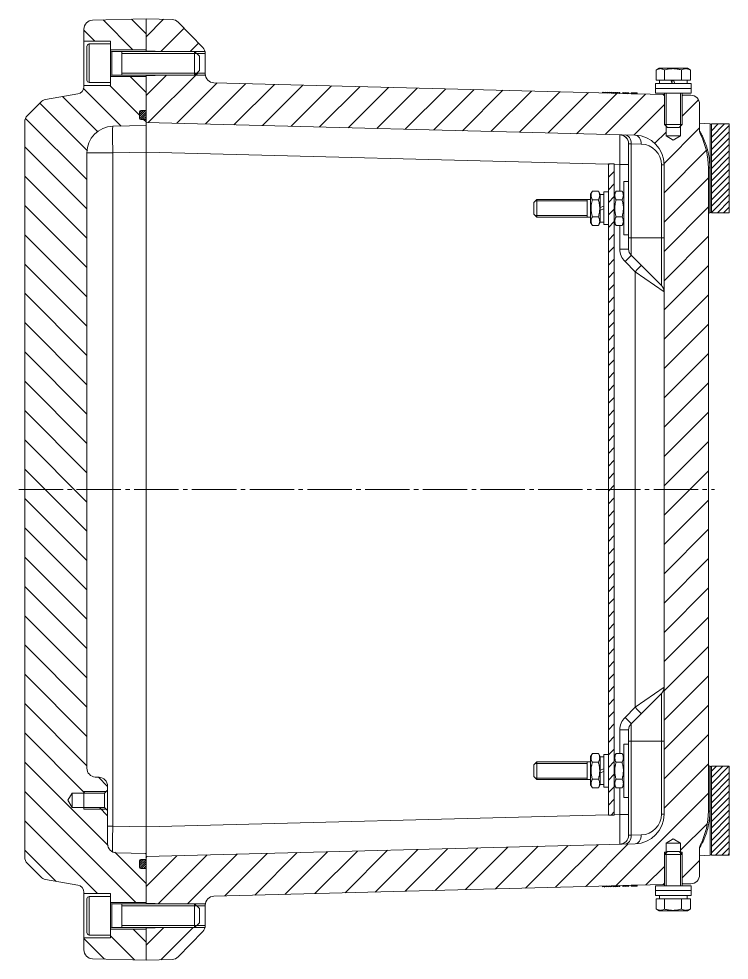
# Model space of a CAD drawing. Header units: millimetres. Extents: x -751 to 714, y -543 to 828.
# Drawn here: x -751.3 to -511.3, y -159 to 159 of the extents above; entities that cross this region are included whole.
import ezdxf

# ---------------------------------------------------------------- set-up
doc = ezdxf.new("R2010")
doc.units = ezdxf.units.MM
doc.linetypes.add('K5LT_AXLED', pattern=[19.5, 15, -1.5, 1.5, -1.5])
doc.linetypes.add('K5LT_THIN', pattern=[0])
pattern_1 = [(45, (0, 0), (-0.3535534, 0.3535534), [])]
pattern_2 = [(45, (0, 0), (-1.06066, 1.06066), [])]

# ---------------------------------------------------------------- blocks, each defined once
blk = doc.blocks.new('U20')
h = blk.add_hatch()
h.set_pattern_fill('', angle=45, style=0, pattern_type=0)
h.set_pattern_definition([(45, (0, 0), (-2.12132, 2.12132), [])])
h.paths.add_polyline_path([(-552.13, 110), (-552.13, -110), (-550.13, -110), (-550.13, 110)])
at = {"color": 7, "linetype": 'K5LT_THIN', "lineweight": 18}
for p, q in [((-552.13, -110), (-552.13, 110)), ((-550.13, 110), (-552.13, 110)), ((-550.13, -110), (-550.13, 110)), ((-546.93, 104), (-545.33, 104)), ((-546.93, 104), (-546.93, 95)), ((-545.33, 104), (-545.33, 95)), ((-557.54, 100.77), (-558.13, 99.75)), ((-558.13, 99.75), (-558.13, 90.25)), ((-555.52, 100.77), (-557.54, 100.77)), ((-554.93, 99.75), (-555.52, 100.77)), ((-554.93, 99.75), (-554.93, 90.25)), ((-553.73, 99.65), (-554.93, 99.65)), ((-552.13, 100.5), (-553.73, 100.5)), ((-553.73, 95), (-553.73, 100.5)), ((-550.13, 99.75), (-549.54, 100.77)), ((-549.54, 100.77), (-547.52, 100.77)), ((-547.52, 100.77), (-546.93, 99.75)), ((-576.33, 98), (-577.33, 97)), ((-577.33, 95), (-577.33, 97)), ((-576.33, 97.46), (-576.87, 97.46)), ((-558.13, 98), (-576.33, 98)), ((-576.33, 95), (-576.33, 98)), ((-559.33, 97.46), (-576.33, 97.46)), ((-559.33, 95), (-559.33, 98)), ((-555.52, 97.89), (-557.54, 97.89)), ((-554.93, 95.23), (-553.73, 95.67)), ((-549.54, 97.89), (-547.52, 97.89)), ((-577.33, 93), (-577.33, 95)), ((-576.33, 92), (-577.33, 93)), ((-576.33, 92.54), (-576.87, 92.54)), ((-576.33, 92), (-576.33, 95)), ((-559.33, 92.54), (-576.33, 92.54)), ((-559.33, 92), (-559.33, 95)), ((-554.93, 94.33), (-553.73, 94.77)), ((-553.73, 89.5), (-553.73, 95)), ((-546.93, 95), (-546.93, 86)), ((-545.33, 95), (-545.33, 86)), ((-558.13, 92), (-576.33, 92)), ((-557.54, 89.23), (-558.13, 90.25)), ((-555.52, 92.11), (-557.54, 92.11)), ((-555.52, 89.23), (-557.54, 89.23)), ((-554.93, 90.25), (-555.52, 89.23)), ((-553.73, 90.35), (-554.93, 90.35)), ((-552.13, 89.5), (-553.73, 89.5)), ((-550.13, 90.25), (-549.54, 89.23)), ((-549.54, 92.11), (-547.52, 92.11)), ((-549.54, 89.23), (-547.52, 89.23)), ((-547.52, 89.23), (-546.93, 90.25)), ((-546.93, 86), (-545.33, 86)), ((-546.93, -86), (-545.33, -86)), ((-546.93, -86), (-546.93, -95)), ((-545.33, -86), (-545.33, -95)), ((-576.33, -92), (-577.33, -93)), ((-558.13, -92), (-576.33, -92)), ((-576.33, -95), (-576.33, -92)), ((-559.33, -95), (-559.33, -92)), ((-557.54, -89.23), (-558.13, -90.25)), ((-558.13, -90.25), (-558.13, -99.75)), ((-555.52, -89.23), (-557.54, -89.23)), ((-555.52, -92.11), (-557.54, -92.11)), ((-554.93, -90.25), (-555.52, -89.23)), ((-554.93, -90.25), (-554.93, -99.75)), ((-553.73, -90.35), (-554.93, -90.35)), ((-552.13, -89.5), (-553.73, -89.5)), ((-553.73, -95), (-553.73, -89.5)), ((-550.13, -90.25), (-549.54, -89.23)), ((-549.54, -89.23), (-547.52, -89.23)), ((-549.54, -92.11), (-547.52, -92.11)), ((-547.52, -89.23), (-546.93, -90.25)), ((-577.33, -95), (-577.33, -93)), ((-577.33, -97), (-577.33, -95)), ((-576.33, -92.54), (-576.87, -92.54)), ((-559.33, -92.54), (-576.33, -92.54)), ((-576.33, -98), (-576.33, -95)), ((-559.33, -98), (-559.33, -95)), ((-554.93, -94.77), (-553.73, -94.33)), ((-554.93, -95.67), (-553.73, -95.23)), ((-553.73, -100.5), (-553.73, -95)), ((-546.93, -95), (-546.93, -104)), ((-545.33, -95), (-545.33, -104)), ((-576.33, -98), (-577.33, -97)), ((-576.33, -97.46), (-576.87, -97.46)), ((-559.33, -97.46), (-576.33, -97.46)), ((-558.13, -98), (-576.33, -98)), ((-555.52, -97.89), (-557.54, -97.89)), ((-549.54, -97.89), (-547.52, -97.89)), ((-557.54, -100.77), (-558.13, -99.75)), ((-555.52, -100.77), (-557.54, -100.77)), ((-554.93, -99.75), (-555.52, -100.77)), ((-553.73, -99.65), (-554.93, -99.65)), ((-552.13, -100.5), (-553.73, -100.5)), ((-550.13, -99.75), (-549.54, -100.77)), ((-549.54, -100.77), (-547.52, -100.77)), ((-547.52, -100.77), (-546.93, -99.75)), ((-546.93, -104), (-545.33, -104)), ((-552.13, -110), (-550.13, -110))]:
    blk.add_line(p, q, dxfattribs=at)
for points, knots in [([(-557.54, 100.77), (-557.65, 100.58), (-557.79, 100.3), (-557.9, 99.95), (-557.95, 99.74), (-557.98, 99.56), (-557.99, 99.38), (-557.98, 99.19), (-557.96, 98.97), (-557.9, 98.72), (-557.78, 98.35), (-557.64, 98.07), (-557.54, 97.89)], [0, 0, 0, 0, 2.66649, 3.810425, 4.700444, 5.503844, 6.294351, 7.038845, 8.091005, 9.12096, 10.454936, 13, 13, 13, 13]), ([(-555.52, 97.89), (-555.41, 98.08), (-555.27, 98.36), (-555.16, 98.71), (-555.11, 98.92), (-555.08, 99.1), (-555.07, 99.28), (-555.08, 99.47), (-555.1, 99.69), (-555.15, 99.94), (-555.27, 100.31), (-555.41, 100.59), (-555.52, 100.77)], [0, 0, 0, 0, 2.66649, 3.810425, 4.700444, 5.503844, 6.294351, 7.038845, 8.091005, 9.12096, 10.454936, 13, 13, 13, 13]), ([(-549.54, 100.77), (-549.65, 100.58), (-549.79, 100.3), (-549.9, 99.95), (-549.95, 99.74), (-549.98, 99.56), (-549.99, 99.38), (-549.98, 99.19), (-549.96, 98.97), (-549.9, 98.72), (-549.78, 98.35), (-549.64, 98.07), (-549.54, 97.89)], [0, 0, 0, 0, 2.66649, 3.810425, 4.700444, 5.503844, 6.294351, 7.038845, 8.091005, 9.12096, 10.454936, 13, 13, 13, 13]), ([(-547.52, 97.89), (-547.41, 98.08), (-547.27, 98.36), (-547.16, 98.71), (-547.11, 98.92), (-547.08, 99.1), (-547.07, 99.28), (-547.08, 99.47), (-547.1, 99.69), (-547.15, 99.94), (-547.27, 100.31), (-547.41, 100.59), (-547.52, 100.77)], [0, 0, 0, 0, 2.66649, 3.810425, 4.700444, 5.503844, 6.294351, 7.038845, 8.091005, 9.12096, 10.454936, 13, 13, 13, 13]), ([(-557.54, 97.89), (-557.61, 97.63), (-557.71, 97.24), (-557.83, 96.68), (-557.9, 96.25), (-557.95, 95.82), (-557.98, 95.45), (-557.99, 95.1), (-557.98, 94.76), (-557.97, 94.39), (-557.92, 93.93), (-557.81, 93.15), (-557.66, 92.53), (-557.54, 92.11)], [0, 0, 0, 0, 1.896477, 2.871604, 4.103535, 5.062016, 5.927217, 6.778532, 7.580294, 8.339144, 9.455768, 10.905857, 14, 14, 14, 14]), ([(-555.52, 92.11), (-555.45, 92.37), (-555.35, 92.76), (-555.23, 93.32), (-555.16, 93.75), (-555.11, 94.18), (-555.08, 94.55), (-555.07, 94.9), (-555.07, 95.24), (-555.09, 95.61), (-555.13, 96.07), (-555.25, 96.85), (-555.4, 97.47), (-555.52, 97.89)], [0, 0, 0, 0, 1.896477, 2.871604, 4.103535, 5.062016, 5.927217, 6.778532, 7.580294, 8.339144, 9.455768, 10.905857, 14, 14, 14, 14]), ([(-549.54, 97.89), (-549.61, 97.63), (-549.71, 97.24), (-549.83, 96.68), (-549.9, 96.25), (-549.95, 95.82), (-549.98, 95.45), (-549.99, 95.1), (-549.98, 94.76), (-549.97, 94.39), (-549.92, 93.93), (-549.81, 93.15), (-549.66, 92.53), (-549.54, 92.11)], [0, 0, 0, 0, 1.896477, 2.871604, 4.103535, 5.062016, 5.927217, 6.778532, 7.580294, 8.339144, 9.455768, 10.905857, 14, 14, 14, 14]), ([(-547.52, 92.11), (-547.45, 92.37), (-547.35, 92.76), (-547.23, 93.32), (-547.16, 93.75), (-547.11, 94.18), (-547.08, 94.55), (-547.07, 94.9), (-547.07, 95.24), (-547.09, 95.61), (-547.13, 96.07), (-547.25, 96.85), (-547.4, 97.47), (-547.52, 97.89)], [0, 0, 0, 0, 1.896477, 2.871604, 4.103535, 5.062016, 5.927217, 6.778532, 7.580294, 8.339144, 9.455768, 10.905857, 14, 14, 14, 14]), ([(-557.54, 92.11), (-557.65, 91.92), (-557.79, 91.64), (-557.9, 91.29), (-557.95, 91.08), (-557.98, 90.9), (-557.99, 90.72), (-557.98, 90.53), (-557.96, 90.31), (-557.9, 90.06), (-557.78, 89.69), (-557.64, 89.41), (-557.54, 89.23)], [0, 0, 0, 0, 2.66649, 3.810425, 4.700444, 5.503844, 6.294351, 7.038845, 8.091005, 9.12096, 10.454936, 13, 13, 13, 13]), ([(-555.52, 89.23), (-555.41, 89.42), (-555.27, 89.7), (-555.16, 90.05), (-555.11, 90.26), (-555.08, 90.44), (-555.07, 90.62), (-555.08, 90.81), (-555.1, 91.03), (-555.15, 91.28), (-555.27, 91.65), (-555.41, 91.93), (-555.52, 92.11)], [0, 0, 0, 0, 2.66649, 3.810425, 4.700444, 5.503844, 6.294351, 7.038845, 8.091005, 9.12096, 10.454936, 13, 13, 13, 13]), ([(-549.54, 92.11), (-549.65, 91.92), (-549.79, 91.64), (-549.9, 91.29), (-549.95, 91.08), (-549.98, 90.9), (-549.99, 90.72), (-549.98, 90.53), (-549.96, 90.31), (-549.9, 90.06), (-549.78, 89.69), (-549.64, 89.41), (-549.54, 89.23)], [0, 0, 0, 0, 2.66649, 3.810425, 4.700444, 5.503844, 6.294351, 7.038845, 8.091005, 9.12096, 10.454936, 13, 13, 13, 13]), ([(-547.52, 89.23), (-547.41, 89.42), (-547.27, 89.7), (-547.16, 90.05), (-547.11, 90.26), (-547.08, 90.44), (-547.07, 90.62), (-547.08, 90.81), (-547.1, 91.03), (-547.15, 91.28), (-547.27, 91.65), (-547.41, 91.93), (-547.52, 92.11)], [0, 0, 0, 0, 2.66649, 3.810425, 4.700444, 5.503844, 6.294351, 7.038845, 8.091005, 9.12096, 10.454936, 13, 13, 13, 13]), ([(-557.54, -89.23), (-557.65, -89.42), (-557.79, -89.7), (-557.9, -90.05), (-557.95, -90.26), (-557.98, -90.44), (-557.99, -90.62), (-557.98, -90.81), (-557.96, -91.03), (-557.9, -91.28), (-557.78, -91.65), (-557.64, -91.93), (-557.54, -92.11)], [0, 0, 0, 0, 2.66649, 3.810425, 4.700444, 5.503844, 6.294351, 7.038845, 8.091005, 9.12096, 10.454936, 13, 13, 13, 13]), ([(-557.54, -92.11), (-557.61, -92.37), (-557.71, -92.76), (-557.83, -93.32), (-557.9, -93.75), (-557.95, -94.18), (-557.98, -94.55), (-557.99, -94.9), (-557.98, -95.24), (-557.97, -95.61), (-557.92, -96.07), (-557.81, -96.85), (-557.66, -97.47), (-557.54, -97.89)], [0, 0, 0, 0, 1.896477, 2.871604, 4.103535, 5.062016, 5.927217, 6.778532, 7.580294, 8.339144, 9.455768, 10.905857, 14, 14, 14, 14]), ([(-555.52, -92.11), (-555.41, -91.92), (-555.27, -91.64), (-555.16, -91.29), (-555.11, -91.08), (-555.08, -90.9), (-555.07, -90.72), (-555.08, -90.53), (-555.1, -90.31), (-555.15, -90.06), (-555.27, -89.69), (-555.41, -89.41), (-555.52, -89.23)], [0, 0, 0, 0, 2.66649, 3.810425, 4.700444, 5.503844, 6.294351, 7.038845, 8.091005, 9.12096, 10.454936, 13, 13, 13, 13]), ([(-555.52, -97.89), (-555.45, -97.63), (-555.35, -97.24), (-555.23, -96.68), (-555.16, -96.25), (-555.11, -95.82), (-555.08, -95.45), (-555.07, -95.1), (-555.07, -94.76), (-555.09, -94.39), (-555.13, -93.93), (-555.25, -93.15), (-555.4, -92.53), (-555.52, -92.11)], [0, 0, 0, 0, 1.896477, 2.871604, 4.103535, 5.062016, 5.927217, 6.778532, 7.580294, 8.339144, 9.455768, 10.905857, 14, 14, 14, 14]), ([(-549.54, -89.23), (-549.65, -89.42), (-549.79, -89.7), (-549.9, -90.05), (-549.95, -90.26), (-549.98, -90.44), (-549.99, -90.62), (-549.98, -90.81), (-549.96, -91.03), (-549.9, -91.28), (-549.78, -91.65), (-549.64, -91.93), (-549.54, -92.11)], [0, 0, 0, 0, 2.66649, 3.810425, 4.700444, 5.503844, 6.294351, 7.038845, 8.091005, 9.12096, 10.454936, 13, 13, 13, 13]), ([(-549.54, -92.11), (-549.61, -92.37), (-549.71, -92.76), (-549.83, -93.32), (-549.9, -93.75), (-549.95, -94.18), (-549.98, -94.55), (-549.99, -94.9), (-549.98, -95.24), (-549.97, -95.61), (-549.92, -96.07), (-549.81, -96.85), (-549.66, -97.47), (-549.54, -97.89)], [0, 0, 0, 0, 1.896477, 2.871604, 4.103535, 5.062016, 5.927217, 6.778532, 7.580294, 8.339144, 9.455768, 10.905857, 14, 14, 14, 14]), ([(-547.52, -92.11), (-547.41, -91.92), (-547.27, -91.64), (-547.16, -91.29), (-547.11, -91.08), (-547.08, -90.9), (-547.07, -90.72), (-547.08, -90.53), (-547.1, -90.31), (-547.15, -90.06), (-547.27, -89.69), (-547.41, -89.41), (-547.52, -89.23)], [0, 0, 0, 0, 2.66649, 3.810425, 4.700444, 5.503844, 6.294351, 7.038845, 8.091005, 9.12096, 10.454936, 13, 13, 13, 13]), ([(-547.52, -97.89), (-547.45, -97.63), (-547.35, -97.24), (-547.23, -96.68), (-547.16, -96.25), (-547.11, -95.82), (-547.08, -95.45), (-547.07, -95.1), (-547.07, -94.76), (-547.09, -94.39), (-547.13, -93.93), (-547.25, -93.15), (-547.4, -92.53), (-547.52, -92.11)], [0, 0, 0, 0, 1.896477, 2.871604, 4.103535, 5.062016, 5.927217, 6.778532, 7.580294, 8.339144, 9.455768, 10.905857, 14, 14, 14, 14]), ([(-557.54, -97.89), (-557.65, -98.08), (-557.79, -98.36), (-557.9, -98.71), (-557.95, -98.92), (-557.98, -99.1), (-557.99, -99.28), (-557.98, -99.47), (-557.96, -99.69), (-557.9, -99.94), (-557.78, -100.31), (-557.64, -100.59), (-557.54, -100.77)], [0, 0, 0, 0, 2.66649, 3.810425, 4.700444, 5.503844, 6.294351, 7.038845, 8.091005, 9.12096, 10.454936, 13, 13, 13, 13]), ([(-555.52, -100.77), (-555.41, -100.58), (-555.27, -100.3), (-555.16, -99.95), (-555.11, -99.74), (-555.08, -99.56), (-555.07, -99.38), (-555.08, -99.19), (-555.1, -98.97), (-555.15, -98.72), (-555.27, -98.35), (-555.41, -98.07), (-555.52, -97.89)], [0, 0, 0, 0, 2.66649, 3.810425, 4.700444, 5.503844, 6.294351, 7.038845, 8.091005, 9.12096, 10.454936, 13, 13, 13, 13]), ([(-549.54, -97.89), (-549.65, -98.08), (-549.79, -98.36), (-549.9, -98.71), (-549.95, -98.92), (-549.98, -99.1), (-549.99, -99.28), (-549.98, -99.47), (-549.96, -99.69), (-549.9, -99.94), (-549.78, -100.31), (-549.64, -100.59), (-549.54, -100.77)], [0, 0, 0, 0, 2.66649, 3.810425, 4.700444, 5.503844, 6.294351, 7.038845, 8.091005, 9.12096, 10.454936, 13, 13, 13, 13]), ([(-547.52, -100.77), (-547.41, -100.58), (-547.27, -100.3), (-547.16, -99.95), (-547.11, -99.74), (-547.08, -99.56), (-547.07, -99.38), (-547.08, -99.19), (-547.1, -98.97), (-547.15, -98.72), (-547.27, -98.35), (-547.41, -98.07), (-547.52, -97.89)], [0, 0, 0, 0, 2.66649, 3.810425, 4.700444, 5.503844, 6.294351, 7.038845, 8.091005, 9.12096, 10.454936, 13, 13, 13, 13])]:
    blk.add_open_spline(points, degree=3, knots=knots, dxfattribs=at)
blk = doc.blocks.new('U19')
h = blk.add_hatch()
h.set_pattern_fill('', angle=-45, style=0, pattern_type=0)
h.set_pattern_definition([(-45, (0, 0), (4.94975, 4.94975), [])])
h.paths.add_polyline_path([(-720.33, 139.5), (-720.33, 136.5), (-729.33, 136.5), (-729.33, 136.1), (-730.06, 134.33), (-731.4, 133.64), (-742.33, 131.71), (-743.93, 130.87), (-748.45, 126.35), (-749.33, 124.38), (-749.33, 124.23), (-749.33, -124.23), (-748.56, -126.24), (-748.45, -126.35), (-743.93, -130.87), (-742.33, -131.71), (-731.4, -133.64), (-729.78, -134.66), (-729.33, -136.1), (-729.33, -136.5), (-720.33, -136.5), (-720.33, -139.5), (-708.33, -139.5), (-708.33, -128.2), (-708.39, -128.06), (-708.53, -128), (-710.13, -128), (-710.41, -127.88), (-710.53, -127.6), (-710.53, -125.4), (-710.41, -125.11), (-710.13, -125), (-708.53, -125), (-708.39, -124.94), (-708.33, -124.8), (-708.33, -123), (-718.41, -122.73), (-720.4, -121.91), (-721.32, -119.96), (-721.33, -119.73), (-721.33, -108.46), (-722.33, -107.46), (-733.33, -107.46), (-734.81, -105), (-733.33, -102.54), (-722.33, -102.54), (-721.33, -101.54), (-721.33, -100.21), (-722.1, -98.2), (-724.02, -97.23), (-724.17, -97.22), (-725.49, -97.15), (-727.45, -96.27), (-728.33, -94.3), (-728.33, -94.15), (-728.33, 113.71), (-727.54, 117.4), (-725.3, 120.44), (-722.02, 122.3), (-719.56, 122.7), (-708.33, 123), (-708.33, 124.8), (-708.39, 124.94), (-708.53, 125), (-710.13, 125), (-710.41, 125.11), (-710.53, 125.4), (-710.53, 127.6), (-710.41, 127.88), (-710.13, 128), (-708.53, 128), (-708.39, 128.06), (-708.33, 128.2), (-708.33, 139.5)])
h.paths.add_polyline_path([(-720.33, 151.5), (-720.33, 148.5), (-708.33, 148.5), (-708.33, 159), (-726.41, 158.53), (-728.4, 157.7), (-729.32, 155.75), (-729.33, 155.53), (-729.33, 151.5)])
h.paths.add_polyline_path([(-720.33, -148.5), (-720.33, -151.5), (-729.33, -151.5), (-729.33, -155.53), (-728.56, -157.54), (-726.63, -158.51), (-726.41, -158.53), (-708.33, -159), (-708.33, -148.5)])
h = blk.add_hatch()
h.set_pattern_fill('', angle=45, style=0, pattern_type=0)
h.set_pattern_definition([(45, (0, 0), (-4.94975, 4.94975), [])])
h.paths.add_polyline_path([(-533.21, -123.31), (-532.67, -122.77), (-532.67, -119.48), (-530.21, -118.01), (-527.75, -119.48), (-527.75, -122.77), (-527.21, -123.31), (-527.21, -133.03), (-526.98, -133.26), (-524.25, -133.18), (-522.26, -132.36), (-521.34, -130.41), (-521.33, -130.19), (-521.33, -121.29), (-521.01, -119.93), (-518.9, -113.98), (-518.33, -108.68), (-518.33, 108.68), (-519.13, 114.94), (-521.01, 119.93), (-521.33, 121.29), (-521.33, 130.19), (-522.1, 132.2), (-524.02, 133.17), (-524.25, 133.18), (-526.98, 133.26), (-527.21, 133.03), (-527.21, 123.31), (-527.75, 122.77), (-527.75, 119.48), (-530.21, 118.01), (-532.67, 119.48), (-532.67, 122.77), (-533.21, 123.31), (-533.21, 133.03), (-533.61, 133.43), (-685.41, 137.4), (-687.4, 138.23), (-688.32, 140.18), (-688.33, 140.4), (-688.33, 140.68), (-691.25, 140.68), (-691.93, 140), (-705.27, 140), (-705.33, 139.9), (-708.33, 139.9), (-708.33, 124), (-543.07, 119.67), (-539.19, 118.78), (-535.97, 116.44), (-533.91, 113.03), (-533.33, 109.67), (-533.33, -109.67), (-534.12, -113.57), (-536.37, -116.86), (-539.72, -119), (-543.07, -119.67), (-708.33, -124), (-708.33, -139.9), (-705.33, -139.9), (-705.27, -140), (-691.93, -140), (-691.25, -140.68), (-688.33, -140.68), (-688.33, -140.4), (-687.56, -138.39), (-685.63, -137.42), (-685.41, -137.4), (-533.61, -133.43), (-533.21, -133.03)])
h.paths.add_polyline_path([(-705.27, 148), (-691.93, 148), (-691.25, 147.32), (-688.33, 147.32), (-689.15, 149.32), (-689.18, 149.35), (-697.47, 157.86), (-699.43, 158.76), (-699.55, 158.77), (-708.33, 159), (-708.33, 148.1), (-705.33, 148.1)])
h.paths.add_polyline_path([(-691.25, -147.32), (-691.93, -148), (-705.27, -148), (-705.33, -148.1), (-708.33, -148.1), (-708.33, -159), (-699.55, -158.77), (-697.56, -157.94), (-697.47, -157.86), (-689.18, -149.35), (-688.33, -147.37), (-688.33, -147.32)])
h = blk.add_hatch()
h.set_pattern_fill('', angle=45, style=0, pattern_type=0)
h.set_pattern_definition(pattern_1)
h.paths.add_polyline_path([(-554.16, 134.27), (-554.16, 133.97), (-548.27, 133.81), (-548.26, 134.11)])
h.paths.add_polyline_path([(-547.26, 134.09), (-547.27, 133.79), (-545.27, 133.74), (-545.26, 134.03)])
h.paths.add_polyline_path([(-544.46, 134.01), (-544.47, 133.71), (-542.47, 133.66), (-542.47, 133.96)])
h = blk.add_hatch()
h.set_pattern_fill('', angle=45, style=0, pattern_type=0)
h.set_pattern_definition(pattern_1)
h.paths.add_polyline_path([(-710.53, -125.4), (-710.53, -127.6), (-710.41, -127.88), (-710.13, -128), (-708.53, -128), (-708.39, -128.06), (-708.33, -128.2), (-708.33, -124.8), (-708.39, -124.94), (-708.53, -125), (-710.13, -125), (-710.41, -125.11)])
h.paths.add_polyline_path([(-710.53, 127.6), (-710.53, 125.4), (-710.41, 125.11), (-710.13, 125), (-708.53, 125), (-708.39, 124.94), (-708.33, 124.8), (-708.33, 128.2), (-708.39, 128.06), (-708.53, 128), (-710.13, 128), (-710.41, 127.88)])
h = blk.add_hatch()
h.set_pattern_fill('', angle=45, style=0, pattern_type=0)
h.set_pattern_definition(pattern_2)
h.paths.add_polyline_path([(-517.33, 123.5), (-517.33, 93.5), (-511.33, 93.5), (-511.33, 123.5)])
h = blk.add_hatch()
h.set_pattern_fill('', angle=45, style=0, pattern_type=0)
h.set_pattern_definition(pattern_2)
h.paths.add_polyline_path([(-517.33, -93.5), (-517.33, -123.5), (-511.33, -123.5), (-511.33, -93.5)])
h = blk.add_hatch()
h.set_pattern_fill('', angle=45, style=0, pattern_type=0)
h.set_pattern_definition(pattern_1)
h.paths.add_polyline_path([(-554.16, -133.97), (-554.16, -134.27), (-548.26, -134.11), (-548.27, -133.81)])
h.paths.add_polyline_path([(-547.27, -133.79), (-547.26, -134.09), (-545.26, -134.03), (-545.27, -133.74)])
h.paths.add_polyline_path([(-544.47, -133.71), (-544.46, -134.01), (-542.47, -133.96), (-542.47, -133.66)])
at = {"color": 7, "linetype": 'K5LT_THIN', "lineweight": 18}
for p, q in [((-708.33, 159), (-726.41, 158.53)), ((-708.33, 148.5), (-708.33, 159)), ((-699.55, 158.77), (-708.33, 159)), ((-708.33, 159), (-708.33, 148.1)), ((-697.47, 157.86), (-689.18, 149.35)), ((-729.33, 155.53), (-729.33, 151.5)), ((-729.33, 151.5), (-729.33, 136.5)), ((-720.33, 151.5), (-729.33, 151.5)), ((-728.33, 149.7), (-728.33, 138.3)), ((-727.53, 150.5), (-720.33, 150.5)), ((-727.53, 150.5), (-727.53, 137.5)), ((-720.33, 150.5), (-720.33, 151.5)), ((-720.33, 150.5), (-720.33, 137.5)), ((-708.33, 148.5), (-720.33, 148.5)), ((-719.93, 148), (-691.93, 148)), ((-719.93, 148), (-719.93, 140)), ((-716.58, 148), (-716.58, 140)), ((-716.58, 147.32), (-691.93, 147.32)), ((-705.33, 148.1), (-708.33, 148.1)), ((-708.33, 148.1), (-708.33, 148)), ((-705.33, 148.1), (-705.33, 148)), ((-705.27, 148), (-705.33, 148.1)), ((-705.27, 148), (-688.42, 148)), ((-691.93, 148), (-690.33, 146.4)), ((-691.93, 148), (-691.93, 140)), ((-691.93, 147.32), (-691.25, 147.32)), ((-688.33, 147.32), (-691.25, 147.32)), ((-690.33, 146.4), (-690.33, 141.6)), ((-688.33, 147.32), (-688.33, 147.92)), ((-688.33, 147.92), (-688.33, 147.32)), ((-688.33, 147.26), (-688.33, 147.32)), ((-688.33, 147.32), (-688.33, 147.26)), ((-688.33, 147.26), (-688.33, 140.68)), ((-719.93, 140), (-691.93, 140)), ((-716.58, 140.68), (-691.93, 140.68)), ((-708.33, 140), (-708.33, 139.9)), ((-705.33, 140), (-705.33, 139.9)), ((-705.27, 140), (-705.33, 139.9)), ((-705.27, 140), (-688.3, 140)), ((-691.93, 140), (-690.33, 141.6)), ((-691.93, 140.68), (-691.25, 140.68)), ((-688.33, 140.68), (-691.25, 140.68)), ((-688.33, 140.68), (-688.33, 140.4)), ((-535.98, 138.31), (-535.98, 141.72)), ((-535.9, 141.77), (-534.96, 142.31)), ((-525.46, 142.31), (-534.96, 142.31)), ((-533.23, 138.31), (-533.23, 141.72)), ((-527.45, 138.31), (-527.45, 141.72)), ((-524.52, 141.77), (-525.46, 142.31)), ((-525.46, 142.31), (-525.46, 142.31)), ((-524.44, 138.31), (-524.44, 141.72)), ((-727.53, 137.5), (-720.33, 137.5)), ((-708.33, 139.5), (-720.33, 139.5)), ((-720.33, 136.5), (-720.33, 137.5)), ((-708.33, 139.9), (-708.33, 124)), ((-705.33, 139.9), (-708.33, 139.9)), ((-708.33, 128.2), (-708.33, 139.5)), ((-533.61, 133.43), (-685.41, 137.4)), ((-536.21, 137.11), (-536.21, 135.51)), ((-530.37, 137.11), (-536.21, 137.11)), ((-535.98, 138.31), (-533.23, 138.31)), ((-534.86, 138.31), (-534.86, 137.11)), ((-533.23, 138.31), (-527.45, 138.31)), ((-530.01, 138.06), (-530.86, 138.06)), ((-524.21, 137.11), (-530.37, 137.11)), ((-527.45, 138.31), (-524.44, 138.31)), ((-525.56, 138.31), (-525.56, 137.11)), ((-524.21, 137.11), (-524.21, 135.51)), ((-731.4, 133.64), (-742.33, 131.71)), ((-720.33, 136.5), (-729.33, 136.5)), ((-729.33, 136.5), (-729.33, 136.1)), ((-554.16, 133.97), (-554.16, 134.27)), ((-554.16, 134.27), (-548.26, 134.11)), ((-554.16, 133.97), (-548.27, 133.81)), ((-548.26, 134.11), (-548.27, 133.81)), ((-547.27, 133.79), (-547.26, 134.09)), ((-547.27, 133.79), (-545.27, 133.74)), ((-547.26, 134.09), (-545.26, 134.03)), ((-545.26, 134.03), (-545.27, 133.74)), ((-544.47, 133.71), (-544.46, 134.01)), ((-544.47, 133.71), (-542.47, 133.66)), ((-544.46, 134.01), (-542.47, 133.96)), ((-542.47, 133.96), (-542.47, 133.66)), ((-536.21, 135.51), (-536.21, 133.91)), ((-530.37, 135.51), (-536.21, 135.51)), ((-530.37, 135.51), (-536.21, 135.51)), ((-530.37, 133.91), (-536.21, 133.91)), ((-533.21, 133.91), (-533.21, 123.31)), ((-532.67, 133.91), (-532.67, 123.31)), ((-524.21, 135.51), (-530.37, 135.51)), ((-524.21, 135.51), (-530.37, 135.51)), ((-524.21, 133.91), (-530.37, 133.91)), ((-527.75, 133.91), (-527.75, 123.31)), ((-527.21, 133.91), (-527.21, 123.31)), ((-524.21, 135.51), (-524.21, 133.91)), ((-743.93, 130.87), (-748.45, 126.35)), ((-533.61, 133.43), (-533.21, 133.42)), ((-533.21, 133.03), (-533.61, 133.43)), ((-527.21, 133.26), (-526.98, 133.26)), ((-527.21, 133.03), (-526.98, 133.26)), ((-524.25, 133.18), (-526.98, 133.26)), ((-710.53, 127.6), (-710.53, 125.4)), ((-710.53, 127.6), (-710.53, 125.4)), ((-708.53, 128), (-710.13, 128)), ((-708.53, 128), (-710.13, 128)), ((-708.33, 124.8), (-708.33, 128.2)), ((-521.33, 121.29), (-521.33, 130.19)), ((-749.33, 124.23), (-749.33, -124.23)), ((-710.13, 125), (-708.53, 125)), ((-710.13, 125), (-708.53, 125)), ((-708.33, 123), (-708.33, 124.8)), ((-708.33, 123), (-719.56, 122.7)), ((-543.07, 119.67), (-708.33, 124)), ((-708.33, 123), (-708.33, 114)), ((-533.21, 123.31), (-532.21, 122.31)), ((-527.21, 123.31), (-533.21, 123.31)), ((-532.67, 123.31), (-532.67, 122.77)), ((-532.67, 119.48), (-532.67, 122.77)), ((-528.21, 122.31), (-532.21, 122.31)), ((-527.21, 123.31), (-528.21, 122.31)), ((-527.75, 123.31), (-527.75, 122.77)), ((-527.75, 119.48), (-527.75, 122.77)), ((-521.33, 123.71), (-517.8, 123.52)), ((-517.8, 123.52), (-517.8, 93.48)), ((-511.33, 123.5), (-517.33, 123.5)), ((-517.33, 93.5), (-517.33, 123.5)), ((-511.33, 93.5), (-511.33, 123.5)), ((-532.67, 119.48), (-527.75, 119.48)), ((-530.21, 118.01), (-532.67, 119.48)), ((-530.21, 118.01), (-527.75, 119.48)), ((-545.33, 85), (-545.33, 116.81)), ((-544.45, 116.76), (-545.33, 116.81)), ((-544.45, 85), (-544.45, 116.76)), ((-541.02, 116.67), (-544.45, 116.76)), ((-719.56, 113.71), (-728.33, 113.71)), ((-728.33, -94.15), (-728.33, 113.71)), ((-719.56, 113.71), (-708.33, 114)), ((-719.56, -113.71), (-719.56, 113.71)), ((-708.33, 114), (-708.33, -114)), ((-552.13, 109.91), (-708.33, 114)), ((-548.25, 109.81), (-550.13, 109.86)), ((-548.25, 109.81), (-545.33, 109.81)), ((-548.25, 109.81), (-548.25, 100.77)), ((-534.21, 109.67), (-533.33, 109.67)), ((-534.21, 85), (-534.21, 109.67)), ((-533.33, 109.67), (-533.33, -109.67)), ((-518.33, -108.68), (-518.33, 108.68)), ((-517.86, 108.67), (-517.86, 93.47)), ((-517.86, 93.47), (-517.8, 93.48)), ((-517.33, 93.5), (-511.33, 93.5)), ((-548.25, 89.23), (-548.25, 81.24)), ((-545.33, 85), (-545.33, 81.24)), ((-544.45, 85), (-545.33, 85)), ((-534.21, 85), (-544.45, 85)), ((-544.45, 85), (-544.45, 79.12)), ((-534.21, 85), (-533.33, 85)), ((-534.21, 68.88), (-534.21, 85)), ((-545.33, 81.24), (-548.25, 81.24)), ((-543.07, 73.57), (-546.49, 77)), ((-534.21, 68.88), (-544.45, 79.12)), ((-543.07, 73.57), (-543.07, -73.57)), ((-543.07, 73.57), (-533.33, 66.76)), ((-533.33, -66.76), (-543.07, -73.57)), ((-534.21, -68.88), (-544.45, -79.12)), ((-534.21, -85), (-534.21, -68.88)), ((-543.07, -73.57), (-546.49, -77)), ((-544.45, -79.12), (-544.45, -85)), ((-548.25, -81.24), (-545.33, -81.24)), ((-548.25, -81.24), (-548.25, -89.23)), ((-545.33, -81.24), (-545.33, -85)), ((-545.33, -85), (-544.45, -85)), ((-545.33, -116.81), (-545.33, -85)), ((-534.21, -85), (-544.45, -85)), ((-544.45, -116.76), (-544.45, -85)), ((-534.21, -109.67), (-534.21, -85)), ((-534.21, -85), (-533.33, -85)), ((-517.86, -93.47), (-517.8, -93.48)), ((-517.86, -93.47), (-517.86, -108.67)), ((-517.8, -93.48), (-517.8, -123.52)), ((-511.33, -93.5), (-517.33, -93.5)), ((-517.33, -123.5), (-517.33, -93.5)), ((-511.33, -123.5), (-511.33, -93.5)), ((-724.17, -97.22), (-725.49, -97.15)), ((-722.33, -102.54), (-721.33, -101.54)), ((-721.33, -101.54), (-721.33, -100.21)), ((-721.33, -108.46), (-721.33, -101.54)), ((-548.25, -100.77), (-548.25, -109.81)), ((-734.81, -105), (-733.33, -102.54)), ((-733.33, -107.46), (-733.33, -102.54)), ((-733.33, -102.54), (-722.33, -102.54)), ((-721.79, -102), (-729.33, -102)), ((-729.33, -102.54), (-729.33, -102)), ((-729.33, -107.46), (-729.33, -102.54)), ((-722.33, -107.46), (-722.33, -102.54)), ((-734.81, -105), (-733.33, -107.46)), ((-733.33, -107.46), (-722.33, -107.46)), ((-729.33, -108), (-729.33, -107.46)), ((-721.79, -108), (-729.33, -108)), ((-722.33, -107.46), (-721.33, -108.46)), ((-721.33, -119.73), (-721.33, -108.46)), ((-552.13, -109.91), (-708.33, -114)), ((-548.25, -109.81), (-550.13, -109.86)), ((-545.33, -109.81), (-548.25, -109.81)), ((-534.21, -109.67), (-533.33, -109.67)), ((-721.33, -113.71), (-719.56, -113.71)), ((-719.56, -113.71), (-708.33, -114)), ((-708.33, -114), (-708.33, -123)), ((-544.45, -116.76), (-545.33, -116.81)), ((-541.02, -116.67), (-544.45, -116.76)), ((-708.33, -124), (-543.07, -119.67)), ((-530.21, -118.01), (-532.67, -119.48)), ((-532.67, -119.48), (-527.75, -119.48)), ((-532.67, -119.48), (-532.67, -122.77)), ((-530.21, -118.01), (-527.75, -119.48)), ((-527.75, -119.48), (-527.75, -122.77)), ((-718.41, -122.73), (-708.33, -123)), ((-708.33, -124.8), (-708.33, -123)), ((-708.33, -124), (-708.33, -139.9)), ((-533.21, -123.31), (-532.21, -122.31)), ((-533.21, -133.03), (-533.21, -122.48)), ((-533.21, -122.48), (-532.67, -122.48)), ((-533.21, -133.91), (-533.21, -123.31)), ((-533.21, -123.31), (-530.29, -123.31)), ((-532.67, -122.48), (-532.38, -122.48)), ((-532.67, -123.31), (-532.67, -122.77)), ((-532.67, -133.91), (-532.67, -123.31)), ((-532.21, -122.31), (-530.26, -122.31)), ((-530.29, -123.31), (-527.21, -123.31)), ((-530.26, -122.31), (-528.21, -122.31)), ((-527.21, -123.31), (-528.21, -122.31)), ((-528.04, -122.48), (-527.75, -122.48)), ((-527.75, -122.48), (-527.21, -122.48)), ((-527.75, -123.31), (-527.75, -122.77)), ((-527.75, -133.91), (-527.75, -123.31)), ((-527.21, -133.03), (-527.21, -122.48)), ((-527.21, -133.91), (-527.21, -123.31)), ((-521.33, -130.19), (-521.33, -121.29)), ((-521.33, -123.71), (-517.8, -123.52)), ((-517.33, -123.5), (-511.33, -123.5)), ((-748.45, -126.35), (-743.93, -130.87)), ((-710.53, -125.4), (-710.53, -127.6)), ((-710.53, -125.4), (-710.53, -127.6)), ((-708.53, -125), (-710.13, -125)), ((-708.53, -125), (-710.13, -125)), ((-708.33, -128.2), (-708.33, -124.8)), ((-710.13, -128), (-708.53, -128)), ((-710.13, -128), (-708.53, -128)), ((-708.33, -139.5), (-708.33, -128.2)), ((-742.33, -131.71), (-731.4, -133.64)), ((-685.41, -137.4), (-533.61, -133.43)), ((-533.21, -133.03), (-533.61, -133.43)), ((-533.61, -133.43), (-533.21, -133.42)), ((-527.21, -133.03), (-526.98, -133.26)), ((-527.21, -133.26), (-526.98, -133.26)), ((-526.98, -133.26), (-524.25, -133.18)), ((-729.33, -136.1), (-729.33, -136.5)), ((-729.33, -136.5), (-729.33, -151.5)), ((-720.33, -136.5), (-729.33, -136.5)), ((-720.33, -137.5), (-720.33, -136.5)), ((-554.16, -133.97), (-548.27, -133.81)), ((-554.16, -133.97), (-554.16, -134.27)), ((-554.16, -134.27), (-548.26, -134.11)), ((-548.26, -134.11), (-548.27, -133.81)), ((-547.27, -133.79), (-545.27, -133.74)), ((-547.27, -133.79), (-547.26, -134.09)), ((-547.26, -134.09), (-545.26, -134.03)), ((-545.26, -134.03), (-545.27, -133.74)), ((-544.47, -133.71), (-542.47, -133.66)), ((-544.47, -133.71), (-544.46, -134.01)), ((-544.46, -134.01), (-542.47, -133.96)), ((-542.47, -133.96), (-542.47, -133.66)), ((-536.21, -133.91), (-524.21, -133.91)), ((-536.21, -135.51), (-536.21, -133.91)), ((-536.21, -135.51), (-524.21, -135.51)), ((-536.21, -137.11), (-536.21, -135.51)), ((-536.21, -135.51), (-524.21, -135.51)), ((-524.21, -135.51), (-524.21, -133.91)), ((-524.21, -137.11), (-524.21, -135.51)), ((-728.33, -138.3), (-728.33, -149.7)), ((-727.53, -137.5), (-720.33, -137.5)), ((-727.53, -137.5), (-727.53, -150.5)), ((-720.33, -137.5), (-720.33, -150.5)), ((-708.33, -139.5), (-720.33, -139.5)), ((-705.33, -139.9), (-708.33, -139.9)), ((-708.33, -139.9), (-708.33, -140)), ((-705.33, -139.9), (-705.33, -140)), ((-705.27, -140), (-705.33, -139.9)), ((-536.21, -137.11), (-524.21, -137.11)), ((-533.23, -138.31), (-535.98, -138.31)), ((-535.98, -138.31), (-535.98, -141.72)), ((-534.86, -138.31), (-534.86, -137.11)), ((-527.45, -138.31), (-533.23, -138.31)), ((-533.23, -138.31), (-533.23, -141.72)), ((-527.45, -138.31), (-527.45, -141.72)), ((-524.44, -138.31), (-527.45, -138.31)), ((-525.56, -138.31), (-525.56, -137.11)), ((-524.44, -138.31), (-524.44, -141.72)), ((-719.93, -140), (-691.93, -140)), ((-719.93, -140), (-719.93, -148)), ((-716.58, -140), (-716.58, -148)), ((-716.58, -140.68), (-691.93, -140.68)), ((-705.27, -140), (-688.3, -140)), ((-691.93, -140), (-690.33, -141.6)), ((-691.93, -140), (-691.93, -148)), ((-691.93, -140.68), (-691.25, -140.68)), ((-688.33, -140.68), (-691.25, -140.68)), ((-690.33, -141.6), (-690.33, -146.4)), ((-688.33, -140.4), (-688.33, -140.68)), ((-688.33, -140.68), (-688.33, -147.26)), ((-535.9, -141.77), (-534.96, -142.31)), ((-534.96, -142.31), (-525.46, -142.31)), ((-524.52, -141.77), (-525.46, -142.31)), ((-525.46, -142.31), (-525.46, -142.31)), ((-708.33, -148.5), (-720.33, -148.5)), ((-719.93, -148), (-691.93, -148)), ((-716.58, -147.32), (-691.93, -147.32)), ((-708.33, -148), (-708.33, -148.1)), ((-708.33, -148.1), (-708.33, -159)), ((-705.33, -148.1), (-708.33, -148.1)), ((-708.33, -159), (-708.33, -148.5)), ((-705.33, -148), (-705.33, -148.1)), ((-705.27, -148), (-705.33, -148.1)), ((-705.27, -148), (-688.42, -148)), ((-689.18, -149.35), (-697.47, -157.86)), ((-691.93, -148), (-690.33, -146.4)), ((-691.93, -147.32), (-691.25, -147.32)), ((-688.33, -147.32), (-691.25, -147.32)), ((-688.33, -147.26), (-688.33, -147.32)), ((-688.33, -147.32), (-688.33, -147.26)), ((-688.33, -147.32), (-688.33, -147.92)), ((-688.33, -147.92), (-688.33, -147.32)), ((-729.33, -151.5), (-729.33, -155.53)), ((-720.33, -151.5), (-729.33, -151.5)), ((-727.53, -150.5), (-720.33, -150.5)), ((-720.33, -151.5), (-720.33, -150.5)), ((-726.41, -158.53), (-708.33, -159)), ((-708.33, -159), (-699.55, -158.77))]:
    blk.add_line(p, q, dxfattribs=at)
at = {"color": 30, "linetype": 'K5LT_AXLED', "lineweight": 18, "true_color": 0xff8000}
blk.add_line((-751.33, 0), (-516.33, 0), dxfattribs=at)
at = {"color": 7, "linetype": 'K5LT_THIN', "lineweight": 18}
for centre, radius, start, end in [((-726.33, 155.53), 3, 91.5, 180), ((-699.62, 155.77), 3, 44.25, 88.5), ((-699.62, 155.77), 3, 44.25, 44.2774), ((-727.53, 149.7), 0.8, 90, 180), ((-719.93, 148.4), 0.4, 180, 270), ((-691.33, 147.26), 3, 1.2766, 44.25), ((-691.33, 147.26), 3, 0, 1.2766), ((-719.93, 139.6), 0.4, 90, 180), ((-685.33, 140.4), 3, 180.0005, 268.4995), ((-685.33, 140.4), 3, 180, 268.5), ((-533.57, 137.74), 4.66, 120.0079, 121.1812), ((-526.85, 137.74), 4.66, 58.8188, 59.9921), ((-727.53, 138.3), 0.8, 180, 270), ((-731.83, 136.1), 2.5, 280, 0), ((-741.81, 128.75), 3, 100, 135), ((-524.33, 130.19), 3, 0, 88.5), ((-710.13, 127.6), 0.4, 90, 180), ((-710.13, 127.6), 0.4, 90, 180), ((-708.53, 128.2), 0.2, 270, 0), ((-708.53, 128.2), 0.2, 270, 0), ((-746.33, 124.23), 3, 135, 180), ((-710.13, 125.4), 0.4, 180, 270), ((-710.13, 125.4), 0.4, 180, 270), ((-708.53, 124.8), 0.2, 0, 90), ((-708.53, 124.8), 0.2, 0, 90), ((-719.33, 113.71), 9, 91.5, 180), ((-518.33, 121.29), 3, 180, 206.7655), ((-517.83, 123.03), 0.5, 0, 87), ((-548.33, 116.81), 3, 0, 88.5), ((-548.33, 116.81), 3, 0, 88.5), ((-548.33, 116.81), 3, 359.9991, 78.8501), ((-543.33, 109.67), 10, 0, 88.5), ((-543.33, 108.68), 25, 0, 26.7655), ((-541.21, 109.67), 7, 0, 88.5), ((-517.83, 92.97), 0.5, 93, 180), ((-517.83, 93.97), 0.5, 273, 0), ((-542.25, 81.24), 6, 180, 225), ((-542.33, 81.24), 3, 180, 225), ((-536.33, 66.76), 3, 0, 45), ((-536.33, -66.76), 3, 315, 0), ((-542.25, -81.24), 6, 135, 180), ((-542.33, -81.24), 3, 135, 180), ((-725.33, -94.15), 3, 180, 267), ((-517.83, -92.97), 0.5, 180, 267), ((-517.83, -93.97), 0.5, 0, 87), ((-724.33, -100.21), 3, 0, 87), ((-543.33, -109.67), 10, 271.5, 0), ((-541.21, -109.67), 7, 271.5, 0), ((-543.33, -108.68), 25, 333.2345, 0), ((-548.33, -116.81), 3, 271.5, 0), ((-548.33, -116.81), 3, 271.501, 359.9991), ((-548.33, -116.81), 3, 271.5, 0), ((-718.33, -119.73), 3, 180, 268.5), ((-518.33, -121.29), 3, 153.2345, 180), ((-517.83, -123.03), 0.5, 273, 0), ((-746.33, -124.23), 3, 180, 225), ((-710.13, -125.4), 0.4, 90, 180), ((-710.13, -125.4), 0.4, 90, 180), ((-708.53, -124.8), 0.2, 270, 0), ((-708.53, -124.8), 0.2, 270, 0), ((-710.13, -127.6), 0.4, 180, 270), ((-710.13, -127.6), 0.4, 180, 270), ((-708.53, -128.2), 0.2, 0, 90), ((-708.53, -128.2), 0.2, 0, 90), ((-524.33, -130.19), 3, 271.5, 0), ((-741.81, -128.75), 3, 225, 260), ((-731.83, -136.1), 2.5, 0, 80), ((-727.53, -138.3), 0.8, 90, 180), ((-719.93, -139.6), 0.4, 180, 270), ((-685.33, -140.4), 3, 91.5, 180), ((-533.57, -137.74), 4.66, 238.8188, 239.9921), ((-526.85, -137.74), 4.66, 300.0079, 301.1812), ((-719.93, -148.4), 0.4, 90, 180), ((-691.33, -147.26), 3, 315.75, 358.7234), ((-691.33, -147.26), 3, 358.7234, 0), ((-727.53, -149.7), 0.8, 180, 270), ((-726.33, -155.53), 3, 180, 268.5), ((-699.62, -155.77), 3, 271.5, 315.75)]:
    blk.add_arc(centre, radius, start, end, dxfattribs=at)
for centre, major_axis, ratio, start_param, end_param in [((-530.21, 136.49), (4.65, -12.78), 0.008414, 4.565751, 4.660152), ((-530.21, 136.49), (3.05, -8.38), 0.008414, 4.489416, 4.634315), ((-530.21, 138.94), (4.65, -12.78), 0.008414, -1.524683, -1.430282), ((-719.33, 113.71), (0.24, -9), 0.026168, 3.141593, 4.711704), ((-548.33, 109.8), (0.08, 10), 0.007848, 4.71293, 6.282978), ((-546.57, 116.76), (0.08, 3), 0.706986, 4.7309, 6.283185), ((-543.15, 116.67), (0.08, 3), 0.706986, 4.7309, 6.283185), ((-517.83, 108.68), (-0.5, 0), 0.011306, 0, 1.518436), ((-517.83, 92.97), (-0.5, 0), 0.999936, 4.764749, 6.283185), ((-546.57, 77), (2.12, 2.12), 0.018513, 4.7309, 6.283185), ((-543.15, 73.57), (2.12, 2.12), 0.018513, 4.7309, 6.283185), ((-543.15, -73.57), (2.12, -2.12), 0.018513, 0, 1.552285), ((-546.57, -77), (2.12, -2.12), 0.018513, 0, 1.552285), ((-517.83, -92.97), (-0.5, 0), 0.999936, 0, 1.518436), ((-548.33, -109.8), (0.08, -10), 0.007848, 0.00024, 1.570255), ((-517.83, -108.68), (-0.5, 0), 0.011306, 4.764749, 6.283185), ((-719.33, -113.71), (-0.24, -9), 0.026168, 4.713074, 6.043971), ((-546.57, -116.76), (0.08, -3), 0.706986, 0, 1.552285), ((-543.15, -116.67), (0.08, -3), 0.706986, 0, 1.552285)]:
    blk.add_ellipse(centre, major_axis=major_axis, ratio=ratio, start_param=start_param, end_param=end_param, dxfattribs=at)
for points, knots in [([(-533.23, 141.72), (-533.41, 141.83), (-533.66, 141.96), (-533.97, 142.07), (-534.16, 142.12), (-534.35, 142.16), (-534.54, 142.17), (-534.74, 142.17), (-534.96, 142.14), (-535.22, 142.08), (-535.53, 141.97), (-535.77, 141.84), (-535.9, 141.77)], [0, 0, 0, 0, 2.778174, 3.726036, 4.53484, 5.54581, 6.388221, 7.336865, 8.416621, 9.466171, 11.124023, 13, 13, 13, 13]), ([(-527.45, 141.72), (-527.71, 141.8), (-528.1, 141.9), (-528.66, 142.01), (-529.09, 142.08), (-529.52, 142.13), (-529.89, 142.16), (-530.24, 142.17), (-530.58, 142.17), (-530.95, 142.15), (-531.41, 142.11), (-532.19, 141.99), (-532.81, 141.84), (-533.23, 141.72)], [0, 0, 0, 0, 1.896477, 2.871604, 4.103535, 5.062016, 5.927217, 6.778532, 7.580294, 8.339144, 9.455768, 10.905857, 14, 14, 14, 14]), ([(-524.44, 141.72), (-524.64, 141.83), (-524.93, 141.97), (-525.29, 142.08), (-525.51, 142.13), (-525.71, 142.16), (-525.89, 142.17), (-526.1, 142.17), (-526.32, 142.14), (-526.58, 142.09), (-526.97, 141.97), (-527.26, 141.83), (-527.45, 141.72)], [0, 0, 0, 0, 2.66649, 3.810425, 4.700444, 5.503844, 6.294351, 7.038845, 8.091005, 9.12096, 10.454936, 13, 13, 13, 13]), ([(-521.32, 121.1), (-521.11, 120.74), (-520.69, 120.02), (-520.12, 118.86), (-519.62, 117.73), (-519.2, 116.62), (-518.84, 115.48), (-518.53, 114.35), (-518.28, 113.21), (-518.09, 112.1), (-517.96, 110.99), (-517.88, 109.85), (-517.85, 109.07), (-517.86, 108.67)], [0, 0, 0, 0, 1.838263, 3.454123, 4.809247, 6.13067, 7.375538, 8.564666, 9.713023, 10.79452, 11.826674, 12.879783, 14, 14, 14, 14]), ([(-517.86, -108.67), (-517.85, -109.14), (-517.88, -110.04), (-517.99, -111.32), (-518.16, -112.52), (-518.38, -113.69), (-518.66, -114.87), (-519.01, -116.06), (-519.42, -117.22), (-519.91, -118.4), (-520.41, -119.47), (-520.9, -120.38), (-521.19, -120.88), (-521.32, -121.1)], [0, 0, 0, 0, 1.310986, 2.516002, 3.607701, 4.771408, 5.974791, 7.237881, 8.586259, 9.958235, 11.537345, 12.872996, 14, 14, 14, 14]), ([(-535.9, -141.77), (-535.76, -141.85), (-535.52, -141.97), (-535.22, -142.08), (-535.01, -142.13), (-534.84, -142.16), (-534.68, -142.17), (-534.5, -142.17), (-534.3, -142.15), (-534.05, -142.1), (-533.69, -141.98), (-533.41, -141.83), (-533.23, -141.72)], [0, 0, 0, 0, 2.06608, 3.469145, 4.386236, 5.164667, 5.945062, 6.692878, 7.771513, 8.841334, 10.250222, 13, 13, 13, 13]), ([(-533.23, -141.72), (-532.97, -141.8), (-532.58, -141.9), (-532.02, -142.01), (-531.59, -142.08), (-531.16, -142.13), (-530.79, -142.16), (-530.44, -142.17), (-530.1, -142.17), (-529.73, -142.15), (-529.27, -142.11), (-528.49, -141.99), (-527.87, -141.84), (-527.45, -141.72)], [0, 0, 0, 0, 1.896477, 2.871604, 4.103535, 5.062016, 5.927217, 6.778532, 7.580294, 8.339144, 9.455768, 10.905857, 14, 14, 14, 14]), ([(-527.45, -141.72), (-527.25, -141.83), (-526.96, -141.97), (-526.6, -142.08), (-526.38, -142.13), (-526.18, -142.16), (-526, -142.17), (-525.79, -142.17), (-525.57, -142.14), (-525.31, -142.09), (-524.92, -141.97), (-524.63, -141.83), (-524.44, -141.72)], [0, 0, 0, 0, 2.66649, 3.810425, 4.700444, 5.503844, 6.294351, 7.038845, 8.091005, 9.12096, 10.454936, 13, 13, 13, 13])]:
    blk.add_open_spline(points, degree=3, knots=knots, dxfattribs=at)
blk.add_blockref('U20', (0, 0))

msp = doc.modelspace()

# ---------------------------------------------------------------- block references
msp.add_blockref('U19', (0, 0))

doc.saveas('drawing.dxf')
